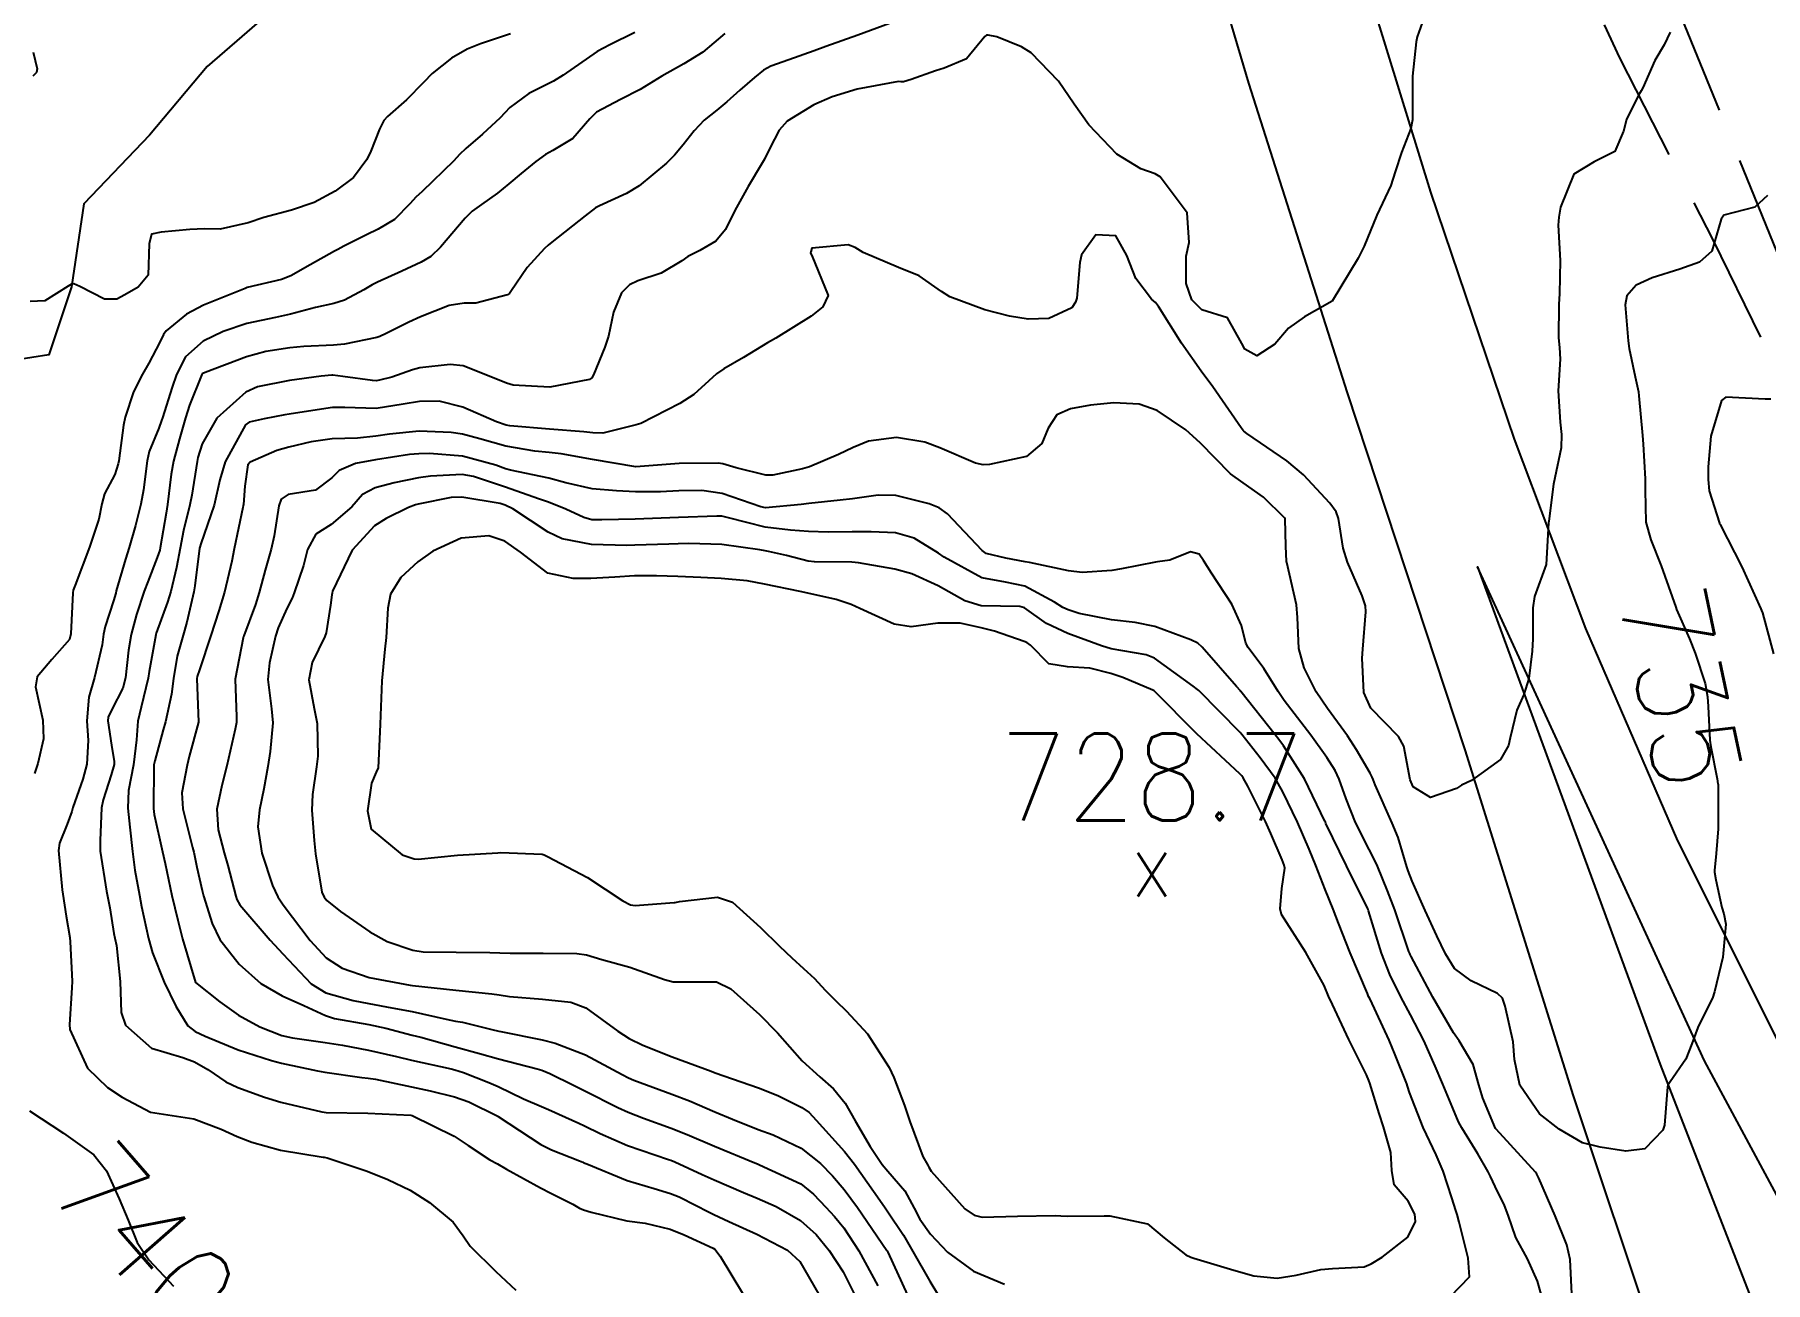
# Model space of a CAD drawing. Header units: metres. Extents: x 298520 to 308411, y 7433745 to 7450750.
# Drawn here: x 298954.6 to 299034.4, y 7449580.2 to 7449637.7 of the extents above; entities that cross this region are included whole.
import ezdxf
from ezdxf.enums import TextEntityAlignment as Align

# ---------------------------------------------------------------- set-up
doc = ezdxf.new("R2010")
doc.units = ezdxf.units.M
doc.header["$LTSCALE"] = 10
doc.linetypes.add('DASHED', pattern=[0.75, 0.5, -0.25])
for name, color, linetype in [('Cotas', 45, 'Continuous'), ('Curvas de Nivel 1m', 11, 'Continuous'), ('Curvas de Nivel 5m', 15, 'Continuous'), ('Hidrografia', 140, 'Continuous'), ('Pontos Cotados', 45, 'Continuous'), ('Vias Primárias', 230, 'Continuous'), ('Vias Secundárias', 230, 'DASHED')]:
    doc.layers.add(name, color=color, linetype=linetype)
doc.styles.add('Style-STANDARD', font='STANDARD.shx')

# ---------------------------------------------------------------- blocks, each defined once
blk = doc.blocks.new('ELVTXT_132')
at = {"layer": 'Pontos Cotados', "linetype": 'Continuous', "style": 'Style-STANDARD'}
for s, height, p in [('728.7', 4, (0, 4)), ('x', 3, (0, 0))]:
    blk.add_text(s, height=height, dxfattribs=at).set_placement(p, align=Align.MIDDLE_CENTER)

msp = doc.modelspace()

# ---------------------------------------------------------------- linework, layer by layer
at = {"layer": 'Curvas de Nivel 1m', "flags": 128}
for points, elevation in [([(298976.552, 7449637.715), (298975.159, 7449637.259), (298974.55, 7449637.016), (298973.828, 7449636.596), (298972.94, 7449635.894), (298972.529, 7449635.477), (298971.749, 7449634.679), (298970.873, 7449633.916), (298970.704, 7449633.724), (298970.504, 7449633.335), (298970.103, 7449632.31), (298969.927, 7449631.926), (298969.303, 7449631.104), (298968.468, 7449630.474), (298967.494, 7449629.955), (298966.459, 7449629.602), (298965.173, 7449629.265), (298964.453, 7449629.008), (298963.172, 7449628.731), (298962.45, 7449628.734), (298961.764, 7449628.713), (298960.448, 7449628.591), (298960.006, 7449628.486), (298959.89, 7449628.046), (298959.855, 7449626.612), (298959.39, 7449626.05), (298958.773, 7449625.692), (298958.407, 7449625.503), (298957.833, 7449625.494), (298956.696, 7449626.086), (298956.415, 7449626.202), (298956.315, 7449626.191), (298956.168, 7449626.092), (298955.081, 7449625.428), (298954.406, 7449625.396)], 741), ([(298986.42, 7449637.731), (298985.416, 7449636.87), (298984.539, 7449636.341), (298983.526, 7449635.765), (298982.527, 7449635.161), (298981.617, 7449634.694), (298980.516, 7449634.109), (298980.201, 7449633.805), (298979.416, 7449632.9), (298978.491, 7449632.342), (298978.16, 7449632.161), (298977.714, 7449631.838), (298977.034, 7449631.288), (298976.473, 7449630.812), (298975.943, 7449630.38), (298975.206, 7449629.863), (298974.779, 7449629.548), (298974.456, 7449629.227), (298973.316, 7449627.887), (298972.87, 7449627.46), (298972.432, 7449627.202), (298971.542, 7449626.793), (298970.418, 7449626.278), (298970.178, 7449626.16), (298969.781, 7449625.926), (298968.892, 7449625.451), (298968.406, 7449625.295), (298967.56, 7449625.108), (298966.401, 7449624.804), (298965.717, 7449624.66), (298964.397, 7449624.382), (298963.301, 7449624.006), (298962.388, 7449623.569), (298961.563, 7449622.847), (298961.156, 7449622.032), (298960.958, 7449621.44), (298960.506, 7449620.038), (298960.467, 7449619.914), (298960.338, 7449619.552), (298959.895, 7449618.476), (298959.802, 7449618.045), (298959.635, 7449616.714), (298959.507, 7449616.048), (298959.259, 7449615.074), (298958.971, 7449614.053), (298958.804, 7449613.518), (298958.377, 7449612.059), (298958.351, 7449611.96), (298958.246, 7449611.603), (298957.866, 7449610.427), (298957.794, 7449610.066), (298957.724, 7449609.573), (298957.379, 7449608.072), (298957.109, 7449607.161), (298957.022, 7449606.082), (298957.082, 7449605.163), (298957.029, 7449604.081), (298956.844, 7449603.385), (298956.382, 7449602.088), (298956.323, 7449601.895), (298956.121, 7449601.313), (298955.761, 7449600.441), (298955.71, 7449600.094), (298955.892, 7449598.285), (298955.917, 7449598.092), (298956.073, 7449597.076), (298956.234, 7449596.088), (298956.255, 7449595.893), (298956.349, 7449594.087), (298956.335, 7449593.782), (298956.218, 7449592.088), (298956.238, 7449591.859), (298957.057, 7449590.079), (298957.974, 7449589.181), (298958.653, 7449588.743), (298959.963, 7449588.04), (298961.96, 7449587.735), (298963.214, 7449587.26), (298963.952, 7449586.931), (298964.625, 7449586.665), (298965.946, 7449586.293), (298967.918, 7449585.975), (298967.943, 7449585.972), (298967.963, 7449585.97), (298968.098, 7449585.948), (298969.934, 7449585.329), (298970.895, 7449584.944), (298971.921, 7449584.448), (298972.817, 7449583.891), (298973.904, 7449582.987), (298974.371, 7449582.346), (298974.68, 7449581.868), (298975.876, 7449580.704), (298976.789, 7449579.841)], 739), ([(298994.009, 7449638.191), (298992.553, 7449637.66), (298991.082, 7449637.14), (298990.546, 7449636.945), (298989.367, 7449636.524), (298988.538, 7449636.231), (298988.205, 7449636.045), (298987.787, 7449635.717), (298987.121, 7449635.13), (298986.521, 7449634.586), (298986.048, 7449634.205), (298985.476, 7449633.74), (298985.004, 7449633.246), (298984.496, 7449632.612), (298984.108, 7449632.137), (298983.74, 7449631.761), (298982.472, 7449630.713), (298981.895, 7449630.359), (298980.645, 7449629.798), (298980.52, 7449629.742), (298980.462, 7449629.704), (298979.989, 7449629.338), (298978.446, 7449628.124), (298978.285, 7449627.991), (298978.113, 7449627.833), (298977.313, 7449626.958), (298976.555, 7449625.849), (298976.501, 7449625.76), (298976.411, 7449625.7), (298974.951, 7449625.322), (298974.407, 7449625.314), (298973.726, 7449625.2), (298972.401, 7449624.688), (298971.86, 7449624.444), (298970.816, 7449623.916), (298970.526, 7449623.784), (298970.39, 7449623.735), (298968.9, 7449623.42), (298968.385, 7449623.38), (298967.026, 7449623.317), (298966.382, 7449623.254), (298965.275, 7449623.086), (298964.376, 7449622.848), (298962.481, 7449622.125), (298962.374, 7449622.08), (298962.341, 7449622.052), (298962.322, 7449622.021), (298961.758, 7449620.619), (298961.563, 7449620.028), (298961.295, 7449619.069), (298961.014, 7449618.033), (298960.907, 7449617.441), (298960.744, 7449616.035), (298960.678, 7449615.647), (298960.401, 7449614.039), (298960.381, 7449613.93), (298960.268, 7449613.591), (298959.829, 7449612.472), (298959.671, 7449612.046), (298959.307, 7449610.979), (298959.065, 7449610.052), (298958.946, 7449609.323), (298958.803, 7449608.054), (298958.677, 7449607.574), (298958.181, 7449606.594), (298958.004, 7449606.244), (298957.987, 7449606.072), (298958.162, 7449604.951), (298958.287, 7449604.201), (298958.274, 7449604.068), (298958.148, 7449603.591), (298957.768, 7449602.443), (298957.695, 7449602.074), (298957.629, 7449600.556), (298957.642, 7449600.075), (298957.934, 7449598.222), (298957.966, 7449598.071), (298958.077, 7449597.458), (298958.272, 7449596.274), (298958.315, 7449596.066), (298958.393, 7449595.73), (298958.551, 7449594.062), (298958.603, 7449592.646), (298958.808, 7449592.058), (298959.997, 7449591.001), (298961.451, 7449590.566), (298961.988, 7449590.364), (298962.592, 7449590.011), (298963.426, 7449589.447), (298963.975, 7449589.183), (298965.204, 7449588.744), (298965.968, 7449588.51), (298967.845, 7449588.07), (298967.964, 7449588.044), (298968.049, 7449588.034), (298969.964, 7449587.996), (298971.949, 7449587.914), (298972.012, 7449587.9), (298973.953, 7449586.937), (298974.588, 7449586.509), (298975.587, 7449585.855), (298975.94, 7449585.661), (298976.356, 7449585.426), (298977.924, 7449584.56), (298978.407, 7449584.312), (298979.415, 7449583.807), (298979.729, 7449583.62), (298979.91, 7449583.543), (298980.26, 7449583.446), (298981.906, 7449583.045), (298982.748, 7449582.928), (298983.902, 7449582.661), (298984.549, 7449582.399), (298985.893, 7449581.776), (298985.965, 7449581.729), (298986.202, 7449581.413), (298987.236, 7449579.716)], 738), ([(299018.566, 7449638.229), (299018.329, 7449637.58), (299018.286, 7449637.353), (299018.119, 7449635.772), (299018.106, 7449635.354), (299018.116, 7449633.755), (299018.037, 7449633.355), (299017.6, 7449632.255), (299017.314, 7449631.362), (299017.11, 7449630.73), (299016.463, 7449629.37), (299015.883, 7449627.937), (299015.616, 7449627.382), (299014.413, 7449625.4), (299013.133, 7449624.686), (299012.4, 7449624.156), (299011.772, 7449623.429), (299010.939, 7449622.887), (299010.389, 7449623.201), (299010.25, 7449623.451), (299009.586, 7449624.634), (299008.408, 7449625.008), (299007.938, 7449625.475), (299007.679, 7449626.219), (299007.683, 7449627.478), (299007.815, 7449628.103), (299007.727, 7449629.477), (299006.479, 7449631.131), (299006.254, 7449631.267), (299005.595, 7449631.503), (299004.493, 7449632.182), (299003.204, 7449633.533), (299002.522, 7449634.481), (299001.807, 7449635.547), (299000.546, 7449636.852), (299000.097, 7449637.115), (298998.951, 7449637.584), (298998.554, 7449637.667), (298998.488, 7449637.657), (298998.4, 7449637.592), (298997.566, 7449636.577), (298996.538, 7449636.142), (298996.129, 7449636.022), (298995.007, 7449635.625), (298994.656, 7449635.505), (298994.532, 7449635.515), (298994.42, 7449635.52), (298992.528, 7449635.168), (298991.377, 7449634.819), (298990.521, 7449634.451), (298989.3, 7449633.698), (298988.925, 7449633.286), (298988.494, 7449632.452), (298988.245, 7449631.954), (298988.106, 7449631.714), (298987.497, 7449630.695), (298986.954, 7449629.725), (298986.793, 7449629.394), (298986.453, 7449628.708), (298986.007, 7449628.175), (298985.276, 7449627.742), (298984.724, 7449627.461), (298984.436, 7449627.26), (298983.488, 7449626.703), (298982.421, 7449626.348), (298982.036, 7449626.166), (298981.66, 7449625.788), (298981.3, 7449624.895), (298981.067, 7449623.793), (298980.891, 7449623.29), (298980.366, 7449622.018), (298980.295, 7449621.869), (298980.182, 7449621.803), (298978.359, 7449621.442), (298976.666, 7449621.541), (298976.361, 7449621.623), (298975.799, 7449621.856), (298974.371, 7449622.434), (298973.765, 7449622.486), (298972.369, 7449622.334), (298972.026, 7449622.246), (298971.07, 7449621.913), (298970.515, 7449621.765), (298970.361, 7449621.742), (298970.188, 7449621.749), (298968.821, 7449621.935), (298968.364, 7449621.991), (298968.31, 7449621.994), (298967.823, 7449621.948), (298966.361, 7449621.756), (298964.883, 7449621.459), (298964.355, 7449621.215), (298963.007, 7449620.01), (298962.331, 7449618.831), (298962.144, 7449618.202), (298962.101, 7449618.022), (298961.859, 7449616.465), (298961.769, 7449616.025), (298961.47, 7449614.839), (298961.317, 7449614.03), (298961.157, 7449613.138), (298960.885, 7449612.034), (298960.738, 7449611.543), (298960.224, 7449610.111), (298960.206, 7449610.057), (298960.2, 7449610.04), (298959.899, 7449608.35), (298959.844, 7449608.044), (298959.523, 7449606.707), (298959.377, 7449606.052), (298959.318, 7449605.206), (298959.174, 7449604.055), (298958.945, 7449602.862), (298958.911, 7449602.058), (298959.002, 7449601.175), (298959.122, 7449600.055), (298959.24, 7449599.198), (298959.446, 7449598.05), (298959.546, 7449597.516), (298959.87, 7449596.043), (298960.053, 7449595.386), (298960.581, 7449594.035), (298961.118, 7449592.933), (298961.673, 7449592.023), (298962.009, 7449591.769), (298962.47, 7449591.549), (298963.997, 7449590.919), (298965.537, 7449590.427), (298965.988, 7449590.308), (298967.656, 7449589.953), (298967.982, 7449589.889), (298969.692, 7449589.637), (298969.98, 7449589.613), (298970.326, 7449589.57), (298971.976, 7449589.211), (298972.839, 7449589.027), (298973.972, 7449588.759), (298974.62, 7449588.52), (298975.963, 7449587.864), (298975.984, 7449587.85), (298977.95, 7449586.552), (298978.43, 7449586.305), (298979.722, 7449585.803), (298979.875, 7449585.744), (298979.932, 7449585.717), (298980.061, 7449585.67), (298981.924, 7449584.904), (298983.16, 7449584.528), (298983.918, 7449584.307), (298984.311, 7449584.148), (298985.106, 7449583.742), (298985.643, 7449583.467), (298985.909, 7449583.336), (298986.615, 7449583.014), (298987.9, 7449582.428), (298989.318, 7449581.696), (298989.885, 7449581.165), (298990.736, 7449579.677)], 737), ([(299029.984, 7449637.794), (299029.715, 7449637.218), (299029.28, 7449636.488), (299028.732, 7449635.228), (299028.658, 7449635.102), (299028.528, 7449634.902), (299027.968, 7449633.779), (299027.836, 7449633.237), (299027.437, 7449632.297), (299026.489, 7449631.824), (299025.543, 7449631.264), (299024.938, 7449629.744), (299024.854, 7449629.274), (299024.828, 7449628.904), (299024.912, 7449627.273), (299024.884, 7449625.739), (299024.86, 7449625.273), (299024.841, 7449623.717), (299024.881, 7449623.273), (299024.919, 7449622.738), (299024.829, 7449621.273), (299024.911, 7449619.834), (299024.979, 7449619.27), (299024.958, 7449618.649), (299024.667, 7449617.276), (299024.609, 7449616.978), (299024.39, 7449615.279), (299024.379, 7449615.193), (299024.273, 7449613.28), (299023.739, 7449611.797), (299023.662, 7449611.286), (299023.665, 7449609.849), (299023.632, 7449609.286), (299023.47, 7449608.022), (299023.244, 7449607.29), (299022.925, 7449606.56), (299022.611, 7449605.296), (299022.534, 7449604.932), (299022.163, 7449604.297), (299020.832, 7449603.32), (299020.372, 7449603.104), (299020.147, 7449602.962), (299018.937, 7449602.546), (299018.148, 7449603.027), (299018.001, 7449603.352), (299017.716, 7449604.905), (299017.47, 7449605.357), (299016.192, 7449606.664), (299015.866, 7449607.375), (299015.799, 7449608.957), (299015.821, 7449609.376), (299015.96, 7449611.094), (299015.945, 7449611.374), (299015.792, 7449611.835), (299015.113, 7449613.387), (299014.918, 7449614.029), (299014.697, 7449615.394), (299014.603, 7449615.702), (299014.3, 7449616.109), (299013.088, 7449617.412), (299012.322, 7449618.051), (299010.482, 7449619.307), (299010.342, 7449619.411), (299010.303, 7449619.45), (299010.217, 7449619.579), (299008.918, 7449621.464), (299008.374, 7449622.187), (299007.469, 7449623.479), (299006.41, 7449625.165), (299006.265, 7449625.346), (299006.091, 7449625.495), (299005.363, 7449626.447), (299004.949, 7449627.512), (299004.446, 7449628.414), (299003.514, 7449628.462), (299002.863, 7449627.536), (299002.781, 7449627.185), (299002.637, 7449625.538), (299002.589, 7449625.36), (299002.409, 7449625.107), (299001.349, 7449624.605), (299000.403, 7449624.574), (298999.547, 7449624.715), (298998.407, 7449625.006), (298996.795, 7449625.606), (298996.415, 7449625.852), (298995.376, 7449626.579), (298994.426, 7449626.965), (298992.799, 7449627.656), (298992.436, 7449627.874), (298992.106, 7449627.995), (298990.435, 7449627.851), (298990.379, 7449627.681), (298990.374, 7449627.623), (298990.431, 7449627.51), (298991.178, 7449625.672), (298990.941, 7449625.141), (298990.403, 7449624.719), (298988.768, 7449623.704), (298988.529, 7449623.57), (298988.39, 7449623.49), (298987.286, 7449622.814), (298986.371, 7449622.297), (298986.039, 7449622.062), (298985.688, 7449621.737), (298984.989, 7449621.112), (298984.352, 7449620.695), (298982.553, 7449619.777), (298982.342, 7449619.706), (298980.804, 7449619.33), (298980.338, 7449619.342), (298979.925, 7449619.393), (298978.34, 7449619.503), (298976.522, 7449619.667), (298976.341, 7449619.699), (298975.895, 7449619.854), (298974.349, 7449620.525), (298973.259, 7449620.793), (298972.352, 7449620.785), (298971.603, 7449620.655), (298970.348, 7449620.469), (298968.915, 7449620.508), (298968.349, 7449620.506), (298966.631, 7449620.251), (298966.345, 7449620.202), (298966.15, 7449620.167), (298965.19, 7449619.982), (298964.496, 7449619.834), (298964.34, 7449619.711), (298963.391, 7449618.004), (298963.146, 7449617.172), (298962.892, 7449616.011), (298962.275, 7449614.234), (298962.222, 7449614.072), (298962.213, 7449614.021), (298961.991, 7449612.287), (298961.947, 7449612.023), (298961.634, 7449610.623), (298961.46, 7449610.028), (298961.182, 7449609.061), (298961.011, 7449608.032), (298960.925, 7449607.3), (298960.648, 7449606.035), (298960.542, 7449605.663), (298960.155, 7449604.233), (298960.114, 7449604.041), (298960.108, 7449603.996), (298960.101, 7449602.04), (298960.129, 7449601.765), (298960.516, 7449600.036), (298960.628, 7449599.505), (298960.942, 7449598.031), (298961.208, 7449596.893), (298961.436, 7449596.026), (298962.033, 7449594.02), (298963.146, 7449593.125), (298964.018, 7449592.515), (298964.987, 7449591.98), (298966.007, 7449591.58), (298966.506, 7449591.465), (298968.002, 7449591.253), (298968.803, 7449591.135), (298969.998, 7449590.909), (298971.294, 7449590.607), (298971.991, 7449590.442), (298973.819, 7449590.049), (298973.985, 7449590.003), (298974.378, 7449589.874), (298975.543, 7449589.421), (298975.977, 7449589.227), (298977.144, 7449588.666), (298977.968, 7449588.306), (298978.304, 7449588.163), (298979.073, 7449587.813), (298979.692, 7449587.535), (298979.957, 7449587.416), (298980.675, 7449587.07), (298981.944, 7449586.505), (298983.824, 7449585.872), (298983.934, 7449585.832), (298984.113, 7449585.757), (298985.371, 7449585.182), (298985.925, 7449584.931), (298987.288, 7449584.348), (298987.917, 7449584.083), (298988.782, 7449583.701), (298989.907, 7449583.055), (298990.627, 7449582.406), (298991.236, 7449581.67), (298991.878, 7449580.694), (298992.392, 7449579.655)], 736), ([(298954.544, 7449636.871), (298954.735, 7449636.108), (298954.701, 7449635.939), (298954.53, 7449635.771)], 742), ([(299034.621, 7449620.897), (299034.36, 7449620.892), (299032.555, 7449620.984), (299032.359, 7449620.825), (299031.864, 7449619.187), (299031.74, 7449617.77), (299031.738, 7449617.189), (299031.789, 7449616.669), (299032.257, 7449615.181), (299032.268, 7449615.156), (299032.292, 7449615.115), (299033.294, 7449613.17), (299034.171, 7449611.234), (299034.204, 7449611.16), (299034.242, 7449611.056), (299034.751, 7449609.155)], 734), ([(299025.457, 7449579.676), (299025.386, 7449581.265), (299025.227, 7449581.932), (299024.689, 7449583.272), (299023.93, 7449585), (299023.844, 7449585.193), (299023.78, 7449585.282), (299021.962, 7449587.261), (299021.937, 7449587.3), (299021.356, 7449588.688), (299021.169, 7449589.312), (299020.913, 7449590.237), (299020.27, 7449591.326), (299020.009, 7449591.703), (299019.053, 7449593.34), (299018.052, 7449595.212), (299018.005, 7449595.303), (299017.988, 7449595.351), (299017.951, 7449595.455), (299017.294, 7449597.362), (299016.967, 7449598.243), (299016.501, 7449599.374), (299016.377, 7449599.648), (299016.111, 7449600.141), (299015.489, 7449601.386), (299015.056, 7449602.474), (299014.73, 7449603.394), (299014.542, 7449603.78), (299014.163, 7449604.379), (299013.433, 7449605.407), (299012.197, 7449607.018), (299011.926, 7449607.424), (299011.263, 7449608.484), (299010.54, 7449609.445), (299010.43, 7449609.652), (299010.233, 7449610.469), (299009.791, 7449611.455), (299008.853, 7449612.875), (299008.476, 7449613.468), (299008.276, 7449613.746), (299007.884, 7449613.867), (299006.934, 7449613.483), (299006.369, 7449613.392), (299006.271, 7449613.376), (299004.704, 7449613.075), (299004.265, 7449613.005), (299002.885, 7449612.912), (299002.265, 7449612.989), (299000.462, 7449613.366), (299000.271, 7449613.404), (298999.378, 7449613.573), (298998.468, 7449613.78), (298998.276, 7449613.918), (298996.688, 7449615.606), (298996.297, 7449615.888), (298995.841, 7449616.076), (298994.305, 7449616.46), (298993.488, 7449616.465), (298992.303, 7449616.299), (298991.734, 7449616.233), (298990.299, 7449616.085), (298989.941, 7449616.042), (298988.296, 7449615.89), (298988.075, 7449615.933), (298986.305, 7449616.551), (298985.357, 7449616.69), (298984.307, 7449616.662), (298983.452, 7449616.622), (298982.306, 7449616.621), (298981.433, 7449616.662), (298980.307, 7449616.755), (298979.094, 7449617.035), (298978.314, 7449617.255), (298976.543, 7449617.624), (298976.32, 7449617.686), (298975.864, 7449617.855), (298974.327, 7449618.264), (298972.82, 7449618.385), (298972.328, 7449618.378), (298971.89, 7449618.341), (298970.325, 7449618.093), (298969.405, 7449617.934), (298968.655, 7449617.608), (298968.313, 7449617.265), (298967.556, 7449616.706), (298966.301, 7449616.502), (298965.98, 7449616.291), (298965.869, 7449615.974), (298965.662, 7449614.594), (298965.516, 7449613.978), (298965.234, 7449613.01), (298964.968, 7449611.983), (298964.795, 7449611.435), (298964.251, 7449609.99), (298964.247, 7449609.966), (298964.222, 7449609.892), (298963.855, 7449607.995), (298963.913, 7449606.258), (298963.915, 7449605.994), (298963.86, 7449605.685), (298963.477, 7449604), (298963.238, 7449603.098), (298963.005, 7449602.007), (298963.069, 7449601.056), (298963.35, 7449600.001), (298963.513, 7449599.415), (298963.89, 7449597.993), (298963.94, 7449597.85), (298964.079, 7449597.604), (298965.464, 7449595.976), (298966.047, 7449595.337), (298967.354, 7449593.957), (298968.029, 7449593.551), (298969.291, 7449593.197), (298970.024, 7449593.055), (298971.072, 7449592.86), (298972.021, 7449592.683), (298973.576, 7449592.326), (298974.017, 7449592.247), (298974.337, 7449592.196), (298975.686, 7449591.855), (298976.012, 7449591.774), (298976.104, 7449591.757), (298978.006, 7449591.383), (298978.601, 7449591.224), (298979.996, 7449590.693), (298981.692, 7449589.783), (298981.981, 7449589.629), (298982.232, 7449589.526), (298983.974, 7449588.87), (298984.79, 7449588.567), (298985.966, 7449588.07), (298986.774, 7449587.722), (298987.956, 7449587.256), (298988.657, 7449586.998), (298989.943, 7449586.392), (298990.835, 7449585.676), (298991.38, 7449585.121), (298991.921, 7449584.486), (298992.535, 7449583.654), (298993.893, 7449581.677), (298993.907, 7449581.654), (298993.937, 7449581.594), (298994.845, 7449579.625)], 734), ([(299024.146, 7449579.277), (299023.878, 7449580.258), (299023.411, 7449581.287), (299022.88, 7449582.272), (299022.518, 7449583.301), (299022.356, 7449583.742), (299021.926, 7449584.622), (299021.705, 7449585.078), (299021.6, 7449585.305), (299021.123, 7449586.134), (299020.385, 7449587.324), (299020.24, 7449587.6), (299019.972, 7449588.232), (299019.506, 7449589.335), (299019.158, 7449590.171), (299018.632, 7449591.344), (299018.021, 7449592.527), (299017.575, 7449593.357), (299017.065, 7449594.386), (299016.685, 7449595.371), (299016.082, 7449597.326), (299016.066, 7449597.38), (299016.048, 7449597.415), (299015.074, 7449599.39), (299014.122, 7449601.341), (299014.097, 7449601.4), (299014.072, 7449601.452), (299013.139, 7449603.41), (299012.168, 7449604.929), (299011.959, 7449605.211), (299011.79, 7449605.426), (299010.203, 7449607.428), (299010.184, 7449607.45), (299010.005, 7449607.652), (299008.426, 7449609.468), (299008.225, 7449609.654), (299007.896, 7449609.804), (299006.232, 7449610.424), (299005.338, 7449610.608), (299004.235, 7449610.725), (299002.752, 7449611.021), (299002.239, 7449611.182), (299001.999, 7449611.302), (299001.621, 7449611.546), (299000.254, 7449612.281), (298999.361, 7449612.468), (298998.259, 7449612.657), (298996.538, 7449613.607), (298996.275, 7449613.801), (298995.147, 7449614.493), (298994.284, 7449614.733), (298993.159, 7449614.776), (298992.284, 7449614.777), (298991.191, 7449614.764), (298990.284, 7449614.79), (298989.445, 7449614.853), (298988.286, 7449614.994), (298986.585, 7449615.432), (298986.291, 7449615.495), (298986.059, 7449615.502), (298984.29, 7449615.435), (298982.684, 7449615.381), (298982.289, 7449615.369), (298980.754, 7449615.329), (298980.288, 7449615.341), (298979.919, 7449615.435), (298979.092, 7449615.818), (298978.298, 7449616.141), (298977.838, 7449616.296), (298976.308, 7449616.837), (298974.846, 7449617.333), (298974.316, 7449617.418), (298972.863, 7449617.343), (298972.313, 7449617.264), (298971.189, 7449617.032), (298970.306, 7449616.808), (298969.728, 7449616.503), (298969.235, 7449615.936), (298968.285, 7449615.117), (298967.571, 7449614.666), (298967.197, 7449613.961), (298967.002, 7449613.226), (298966.581, 7449611.967), (298966.486, 7449611.732), (298966.242, 7449611.248), (298965.84, 7449610.362), (298965.717, 7449609.975), (298965.439, 7449608.75), (298965.365, 7449607.978), (298965.536, 7449606.623), (298965.595, 7449605.976), (298965.469, 7449604.667), (298965.367, 7449603.978), (298965.178, 7449602.944), (298964.977, 7449601.982), (298964.908, 7449601.195), (298965.081, 7449599.98), (298965.576, 7449598.487), (298965.823, 7449597.973), (298966.077, 7449597.598), (298967.319, 7449595.957), (298968.045, 7449595.162), (298968.783, 7449594.681), (298970.036, 7449594.258), (298971.916, 7449593.901), (298972.033, 7449593.885), (298974.031, 7449593.66), (298975.68, 7449593.506), (298976.029, 7449593.453), (298976.497, 7449593.376), (298978.027, 7449593.254), (298979.33, 7449593.114), (298980.023, 7449592.852), (298981.493, 7449591.785), (298982.008, 7449591.444), (298982.649, 7449591.127), (298983.995, 7449590.594), (298985.787, 7449589.932), (298985.985, 7449589.867), (298986.374, 7449589.726), (298987.978, 7449589.175), (298988.863, 7449588.812), (298989.969, 7449588.268), (298990.308, 7449588.027), (298990.637, 7449587.68), (298991.942, 7449586.243), (298992.402, 7449585.655), (298993.563, 7449583.997), (298993.81, 7449583.641), (298993.911, 7449583.495), (298994.649, 7449582.377), (298995.091, 7449581.622), (298995.873, 7449580.258), (298996.277, 7449579.606)], 733), ([(299019.866, 7449579.558), (299020.74, 7449580.462), (299020.677, 7449581.322), (299020.262, 7449582.973), (299020.166, 7449583.327), (299020.103, 7449583.516), (299019.921, 7449584.105), (299019.528, 7449585.334), (299019.198, 7449586.083), (299018.611, 7449587.344), (299017.979, 7449588.956), (299017.878, 7449589.248), (299017.845, 7449589.352), (299017.32, 7449590.684), (299017.035, 7449591.365), (299016.157, 7449593.252), (299016.093, 7449593.379), (299016.073, 7449593.419), (299016.034, 7449593.512), (299015.238, 7449595.388), (299014.707, 7449596.76), (299014.465, 7449597.396), (299014.092, 7449598.304), (299013.652, 7449599.405), (299013.352, 7449600.166), (299012.814, 7449601.413), (299012.144, 7449602.807), (299011.778, 7449603.426), (299011.097, 7449604.371), (299010.248, 7449605.449), (299010.174, 7449605.537), (299008.262, 7449607.469), (299008.203, 7449607.524), (299008.01, 7449607.667), (299006.218, 7449608.963), (299005.841, 7449609.117), (299004.222, 7449609.397), (299003.786, 7449609.524), (299002.229, 7449610.103), (299001.243, 7449610.565), (299000.24, 7449611.275), (299000.02, 7449611.342), (298998.241, 7449611.376), (298997.489, 7449611.598), (298996.253, 7449612.29), (298995.039, 7449612.851), (298994.264, 7449613.063), (298992.579, 7449613.346), (298992.269, 7449613.376), (298990.548, 7449613.398), (298990.269, 7449613.437), (298989.265, 7449613.695), (298988.441, 7449613.874), (298988.275, 7449613.905), (298988.039, 7449613.949), (298986.278, 7449614.196), (298984.761, 7449614.236), (298984.278, 7449614.222), (298983.835, 7449614.207), (298982.277, 7449614.159), (298981.913, 7449614.148), (298980.277, 7449614.196), (298978.921, 7449614.462), (298978.282, 7449614.769), (298976.649, 7449615.846), (298976.295, 7449616.013), (298976.065, 7449616.083), (298974.301, 7449616.38), (298973.807, 7449616.37), (298972.295, 7449616.058), (298972.166, 7449616.03), (298971.844, 7449615.904), (298970.814, 7449615.388), (298970.284, 7449615.054), (298969.242, 7449613.935), (298968.35, 7449612.045), (298968.323, 7449611.949), (298968.315, 7449611.886), (298968.245, 7449611.396), (298968.047, 7449610.13), (298967.989, 7449609.952), (298967.4, 7449608.769), (298967.257, 7449607.959), (298967.497, 7449606.643), (298967.63, 7449605.955), (298967.664, 7449604.449), (298967.612, 7449603.955), (298967.417, 7449602.68), (298967.383, 7449601.957), (298967.502, 7449600.567), (298967.564, 7449599.955), (298967.854, 7449598.184), (298967.958, 7449597.951), (298968.081, 7449597.796), (298968.716, 7449597.298), (298970.059, 7449596.349), (298970.869, 7449595.912), (298972.049, 7449595.503), (298972.515, 7449595.428), (298974.048, 7449595.411), (298975.598, 7449595.407), (298976.048, 7449595.386), (298976.525, 7449595.368), (298978.048, 7449595.367), (298979.605, 7449595.363), (298980.048, 7449595.291), (298980.761, 7449595.078), (298982.042, 7449594.726), (298983.642, 7449594.159), (298984.036, 7449594.045), (298984.326, 7449594.046), (298986.036, 7449594.048), (298986.697, 7449593.723), (298988.021, 7449592.548), (298988.844, 7449591.702), (298989.994, 7449590.411), (298990.796, 7449589.678), (298991.436, 7449589.127), (298991.971, 7449588.456), (298992.433, 7449587.655), (298993.123, 7449586.47), (298993.669, 7449585.643), (298993.93, 7449585.331), (298994.72, 7449584.427), (298995.145, 7449583.622), (298995.406, 7449583.115), (298995.901, 7449582.425), (298996.691, 7449581.602), (298997.88, 7449580.716), (298999.316, 7449580.131)], 732)]:
    msp.add_lwpolyline(points, dxfattribs=dict(at, elevation=elevation))
at = {"layer": 'Curvas de Nivel 1m', "elevation": 731, "flags": 128}
msp.add_lwpolyline([(298991.55, 7449611.667), (298990.247, 7449611.961), (298989.901, 7449612.032), (298988.253, 7449612.374), (298987.455, 7449612.518), (298986.257, 7449612.637), (298985.323, 7449612.677), (298984.257, 7449612.725), (298983.278, 7449612.75), (298982.258, 7449612.758), (298981.347, 7449612.699), (298980.255, 7449612.625), (298979.439, 7449612.629), (298978.259, 7449612.882), (298977.014, 7449613.843), (298976.278, 7449614.355), (298975.544, 7449614.594), (298974.279, 7449614.482), (298972.96, 7449613.89), (298972.268, 7449613.396), (298971.495, 7449612.673), (298971.022, 7449611.912), (298970.895, 7449611.262), (298970.816, 7449609.914), (298970.757, 7449609.375), (298970.611, 7449607.916), (298970.597, 7449607.516), (298970.532, 7449605.916), (298970.52, 7449605.566), (298970.445, 7449603.917), (298970.361, 7449603.708), (298970.146, 7449603.204), (298969.963, 7449601.923), (298970.12, 7449601.088), (298971.547, 7449599.906), (298972.101, 7449599.725), (298972.291, 7449599.708), (298974.103, 7449599.88), (298975.957, 7449599.999), (298976.105, 7449600.004), (298978.007, 7449599.928), (298978.104, 7449599.904), (298978.254, 7449599.828), (298979.475, 7449599.187), (298980.093, 7449598.857), (298981.72, 7449597.784), (298982.08, 7449597.596), (298982.294, 7449597.563), (298984.082, 7449597.699), (298984.134, 7449597.707), (298984.335, 7449597.756), (298986.085, 7449597.944), (298986.769, 7449597.723), (298988.066, 7449596.556), (298988.935, 7449595.697), (298989.511, 7449595.151), (298990.043, 7449594.665), (298990.559, 7449594.203), (298991.054, 7449593.675), (298991.531, 7449593.171), (298992.023, 7449592.707), (298992.993, 7449591.65), (298993.99, 7449590.109), (298994.21, 7449589.637), (298994.699, 7449588.358), (298994.949, 7449587.625), (298995.552, 7449586.003), (298995.773, 7449585.612), (298995.831, 7449585.511), (298995.93, 7449585.331), (298997.488, 7449583.594), (298997.91, 7449583.3), (298998.285, 7449583.211), (298999.91, 7449583.252), (299001.653, 7449583.286), (299001.91, 7449583.266), (299002.197, 7449583.251), (299003.91, 7449583.268), (299004.16, 7449583.268), (299005.907, 7449582.897), (299006.674, 7449582.262), (299007.675, 7449581.473), (299007.891, 7449581.37), (299008.04, 7449581.319), (299009.883, 7449580.776), (299010.801, 7449580.514), (299011.878, 7449580.398), (299012.753, 7449580.538), (299013.884, 7449580.807), (299014.431, 7449580.848), (299015.886, 7449580.925), (299016.201, 7449581.063), (299016.716, 7449581.368), (299017.902, 7449582.293), (299018.246, 7449583.01), (299018.219, 7449583.347), (299017.919, 7449583.943), (299017.264, 7449584.698), (299017.16, 7449585.362), (299017.114, 7449586.194), (299016.782, 7449587.368), (299016.579, 7449587.981), (299016.147, 7449589.378), (299016.105, 7449589.499), (299015.987, 7449589.764), (299015.181, 7449591.388), (299014.419, 7449593.004), (299014.248, 7449593.398), (299014.038, 7449593.883), (299013.201, 7449595.409), (299012.079, 7449597.153), (299012.014, 7449597.421), (299012.092, 7449598.348), (299012.232, 7449599.288), (299012.206, 7449599.419), (299012.105, 7449599.666), (299011.578, 7449600.889), (299011.339, 7449601.432), (299010.528, 7449603.063), (299010.308, 7449603.448), (299010.246, 7449603.541), (299010.155, 7449603.64), (299008.173, 7449605.47), (299006.202, 7449607.457), (299006.144, 7449607.491), (299004.77, 7449608.074), (299004.21, 7449608.259), (299003.238, 7449608.504), (299002.213, 7449608.562), (299001.354, 7449608.693), (299000.516, 7449609.566), (299000.338, 7449609.682), (299000.225, 7449609.736), (298998.857, 7449610.209), (298998.231, 7449610.357), (298997.266, 7449610.566), (298996.233, 7449610.58), (298995.013, 7449610.411), (298994.232, 7449610.526), (298992.648, 7449611.247), (298992.241, 7449611.441)], close=True, dxfattribs=at)
at = {"layer": 'Curvas de Nivel 5m', "flags": 128}
for points, elevation in [([(298982.283, 7449637.783), (298981.122, 7449637.219), (298980.544, 7449636.911), (298978.978, 7449635.823), (298978.53, 7449635.539), (298977.393, 7449634.973), (298976.518, 7449634.333), (298976.283, 7449634.084), (298976.073, 7449633.854), (298975.263, 7449633.101), (298974.491, 7449632.44), (298974.198, 7449632.164), (298973.937, 7449631.878), (298972.468, 7449630.457), (298972.176, 7449630.193), (298971.923, 7449629.905), (298971.194, 7449629.174), (298970.451, 7449628.724), (298969.906, 7449628.468), (298968.866, 7449627.936), (298968.588, 7449627.791), (298968.439, 7449627.709), (298967.307, 7449627.08), (298966.422, 7449626.581), (298965.988, 7449626.406), (298964.414, 7449626.036), (298964.379, 7449626.025), (298964.313, 7449625.991), (298962.405, 7449625.215), (298961.615, 7449624.814), (298960.679, 7449624.037), (298960.56, 7449623.87), (298960.388, 7449623.512), (298959.879, 7449622.544), (298959.587, 7449622.048), (298959.179, 7449621.233), (298958.788, 7449620.056), (298958.708, 7449619.687), (298958.491, 7449618.058), (298958.47, 7449617.909), (298958.313, 7449617.42), (298957.836, 7449616.531), (298957.714, 7449616.069), (298957.574, 7449615.359), (298957.142, 7449614.077), (298956.485, 7449612.317), (298956.397, 7449612.088), (298956.372, 7449611.968), (298956.28, 7449610.089), (298956.22, 7449609.815), (298955.411, 7449608.898), (298954.73, 7449608.105), (298954.663, 7449607.638), (298954.99, 7449606.102), (298955.018, 7449605.248), (298954.768, 7449604.104), (298954.608, 7449603.646)], 740), ([(299034.474, 7449630.267), (299033.893, 7449629.742), (299032.465, 7449629.363), (299032.341, 7449629.182), (299031.911, 7449627.717), (299031.333, 7449627.197), (299030.43, 7449626.875), (299029.165, 7449626.483), (299028.422, 7449626.147), (299027.997, 7449625.655), (299027.915, 7449625.235), (299028.054, 7449623.575), (299028.096, 7449623.233), (299028.373, 7449621.927), (299028.523, 7449621.228), (299028.546, 7449621.043), (299028.707, 7449619.226), (299028.737, 7449618.826), (299028.838, 7449617.225), (299028.836, 7449616.696), (299028.87, 7449615.224), (299029.094, 7449614.412), (299029.58, 7449613.217), (299030.245, 7449611.318), (299030.286, 7449611.209), (299030.874, 7449609.845), (299031.137, 7449609.196), (299031.601, 7449607.79), (299031.708, 7449607.187), (299031.735, 7449606.733), (299031.816, 7449605.185), (299031.857, 7449604.872), (299032.155, 7449603.409), (299032.191, 7449603.18), (299032.194, 7449603.138), (299032.204, 7449601.179), (299032.199, 7449601.102), (299032.111, 7449599.959), (299032.031, 7449599.181), (299032.031, 7449599.11), (299032.099, 7449598.748), (299032.37, 7449597.47), (299032.457, 7449597.184), (299032.558, 7449596.701), (299032.419, 7449595.185), (299032.037, 7449593.584), (299031.932, 7449593.293), (299031.884, 7449593.191), (299031.268, 7449591.943), (299030.991, 7449591.2), (299030.711, 7449590.488), (299029.985, 7449589.443), (299029.891, 7449589.304), (299029.862, 7449589.211), (299029.727, 7449587.451), (299029.655, 7449587.213), (299028.818, 7449586.353), (299027.948, 7449586.258), (299026.764, 7449586.435), (299025.953, 7449586.631), (299024.867, 7449587.271), (299023.97, 7449587.971), (299023.059, 7449589.289), (299022.817, 7449590.469), (299022.751, 7449591.293), (299022.391, 7449592.932), (299022.261, 7449593.298), (299022.035, 7449593.513), (299020.814, 7449594.092), (299020.046, 7449594.669), (299019.631, 7449595.334), (299019.232, 7449596.172), (299018.69, 7449597.344), (299018.096, 7449598.683), (299017.91, 7449599.162), (299017.855, 7449599.354), (299017.455, 7449600.699), (299017.178, 7449601.364), (299016.396, 7449603.129), (299016.304, 7449603.378), (299016.257, 7449603.481), (299016.156, 7449603.66), (299015.531, 7449604.744), (299015.119, 7449605.386), (299014.192, 7449606.647), (299013.672, 7449607.405), (299013.115, 7449608.51), (299012.877, 7449609.413), (299012.81, 7449610.842), (299012.768, 7449611.415), (299012.317, 7449613.375), (299012.31, 7449613.42), (299012.28, 7449614.121), (299012.245, 7449615.373), (299012.217, 7449615.421), (299011.24, 7449616.373), (299010.309, 7449617.042), (299009.724, 7449617.456), (299008.334, 7449618.877), (299007.666, 7449619.477), (299006.352, 7449620.367), (299005.517, 7449620.665), (299004.355, 7449620.721), (299003.267, 7449620.617), (299002.352, 7449620.443), (299001.722, 7449620.174), (299001.327, 7449619.55), (299001.037, 7449618.852), (299000.33, 7449618.253), (298998.616, 7449617.876), (298998.326, 7449617.86), (298997.976, 7449617.943), (298996.333, 7449618.654), (298995.634, 7449618.919), (298994.338, 7449619.122), (298993.038, 7449618.951), (298992.333, 7449618.671), (298991.654, 7449618.343), (298990.324, 7449617.781), (298989.996, 7449617.685), (298988.637, 7449617.386), (298988.318, 7449617.387), (298986.947, 7449617.724), (298986.325, 7449617.909), (298986.12, 7449617.937), (298984.325, 7449617.934), (298982.323, 7449617.78), (298980.326, 7449618.113), (298978.881, 7449618.374), (298978.329, 7449618.44), (298977.663, 7449618.503), (298976.332, 7449618.73), (298975.137, 7449619.06), (298974.337, 7449619.277), (298973.816, 7449619.356), (298972.338, 7449619.42), (298970.965, 7449619.285), (298970.336, 7449619.181), (298969.498, 7449619.096), (298968.334, 7449619.061), (298967.364, 7449618.929), (298966.33, 7449618.685), (298965.783, 7449618.52), (298964.541, 7449617.988), (298964.443, 7449617.867), (298964.306, 7449616.878), (298964.238, 7449616.046), (298964.227, 7449615.991), (298964.204, 7449615.903), (298963.809, 7449613.997), (298963.701, 7449613.432), (298963.366, 7449612.003), (298963.107, 7449611.14), (298962.743, 7449610.012), (298962.207, 7449608.423), (298962.112, 7449608.113), (298962.098, 7449608.021), (298962.173, 7449606.02), (298961.744, 7449604.437), (298961.638, 7449604.025), (298961.406, 7449602.761), (298961.438, 7449602.027), (298961.886, 7449600.242), (298961.946, 7449600.022), (298962.096, 7449599.331), (298962.333, 7449598.264), (298962.397, 7449598.015), (298962.792, 7449596.731), (298963.158, 7449596.004), (298964.046, 7449594.872), (298965.046, 7449593.98), (298966.027, 7449593.403), (298967.017, 7449592.966), (298968.018, 7449592.494), (298968.432, 7449592.359), (298970.015, 7449592.082), (298970.793, 7449591.912), (298972.008, 7449591.598), (298972.406, 7449591.497), (298974.001, 7449591.064), (298975.115, 7449590.745), (298975.993, 7449590.511), (298977.771, 7449590.048), (298977.985, 7449589.986), (298978.362, 7449589.824), (298979.455, 7449589.285), (298979.975, 7449589.029), (298981.485, 7449588.268), (298981.966, 7449588.043), (298982.674, 7449587.773), (298983.956, 7449587.312), (298984.683, 7449587.018), (298985.944, 7449586.481), (298987.811, 7449585.711), (298987.932, 7449585.662), (298988.013, 7449585.628), (298989.923, 7449584.74), (298990.512, 7449584.275), (298991.077, 7449583.673), (298991.476, 7449583.234), (298991.903, 7449582.712), (298992.599, 7449581.653), (298993.473, 7449580.04)], 735), ([(298954.38, 7449588.106), (298955.953, 7449587.077), (298957.347, 7449586.076), (298957.932, 7449585.339), (298958.505, 7449584.061), (298958.921, 7449583.073), (298959.337, 7449582.048), (298959.881, 7449581.249), (298961.015, 7449580.028)], 740)]:
    msp.add_lwpolyline(points, dxfattribs=dict(at, elevation=elevation))
at = {"layer": 'Hidrografia'}
msp.add_lwpolyline([(298979.006, 7449688.572), (298978.352, 7449682.428), (298974.39, 7449671.703), (298972.293, 7449665.877), (298973.466, 7449663.139), (298972.596, 7449660.532), (298971.215, 7449657.875), (298969.117, 7449653.275), (298969.066, 7449649.647), (298968.964, 7449644.601), (298965.996, 7449639.184), (298962.568, 7449636.22), (298959.907, 7449633.051), (298956.888, 7449629.883), (298956.314, 7449626.07), (298955.266, 7449622.93), (298953.705, 7449622.682)], dxfattribs=at)
at = {"layer": 'Vias Primárias'}
for points, elevation in [([(299029.284, 7449577.568), (299025.537, 7449588.795), (299020.536, 7449604.745), (299015.123, 7449621.189), (299010.577, 7449635.445), (299006.404, 7449649.494), (299002.891, 7449662.22), (298998.178, 7449680.727), (298994.376, 7449695.522), (298990.784, 7449709.405), (298986.983, 7449723.788)], 751.201), ([(299038.122, 7449585.068), (299036.228, 7449588.794), (299030.336, 7449600.548), (299026.098, 7449610.327), (299022.81, 7449619.051), (299018.953, 7449630.429), (299015.53, 7449641.541), (299011.673, 7449654.85)], 710.86)]:
    msp.add_lwpolyline(points, dxfattribs=dict(at, elevation=elevation))
msp.add_lwpolyline([(299052.55, 7449553.996), (299042.73, 7449569.677), (299031.573, 7449590.412), (299021.113, 7449613.166), (299029.533, 7449590.239), (299038.293, 7449567.685, -0.098521), (299037.865, 7449550.097), (299036.729, 7449547.337), (299038.862, 7449548.934, -0.172311), (299048.285, 7449551.457, -0.121645), (299055.974, 7449548.834)], format="xyb", close=True, dxfattribs=at)
at = {"layer": 'Vias Secundárias', "elevation": 710.86}
msp.add_lwpolyline([(299101.168, 7449501.858), (299099.902, 7449507.408), (299099.976, 7449517.5), (299100.493, 7449534.23), (299101.203, 7449541.677), (299099.169, 7449547.335), (299090.807, 7449559.006), (299080.629, 7449571.034), (299071.87, 7449581.902), (299063.949, 7449591.824), (299041.462, 7449617.277), (299035.082, 7449627.252), (299029.764, 7449640.336), (299024.503, 7449650.388), (299020.119, 7449657.467, -0.369874), (299020.47, 7449659.725), (299021.784, 7449661.704), (299025.264, 7449663.845), (299034.374, 7449666.825), (299040.459, 7449668.621, -0.20491), (299054.669, 7449661.962, 0.657511)], format="xyb", dxfattribs=at)
msp.add_lwpolyline([(299012.398, 7449652.347), (299017.359, 7449652.375), (299020.05, 7449651.031), (299021.757, 7449649.07), (299023.82, 7449644.949), (299027.65, 7449636.612), (299031.953, 7449628.231), (299034.49, 7449623.058)], dxfattribs=at)

# ---------------------------------------------------------------- block references
at = {"layer": 'Pontos Cotados', "linetype": 'Continuous'}
msp.add_blockref('ELVTXT_132', (299006.103, 7449599.49, 728.66), dxfattribs=at)

# ---------------------------------------------------------------- texts
at = {"layer": 'Cotas', "style": 'Style-STANDARD'}
for s, rotation, p in [('735', 281.83614, (299030.486, 7449607.637, 735)), ('740', 311.17778, (298959.727, 7449582.229, 740))]:
    msp.add_text(s, height=4, rotation=rotation, dxfattribs=at).set_placement(p, align=Align.MIDDLE_CENTER)

doc.saveas('drawing.dxf')
